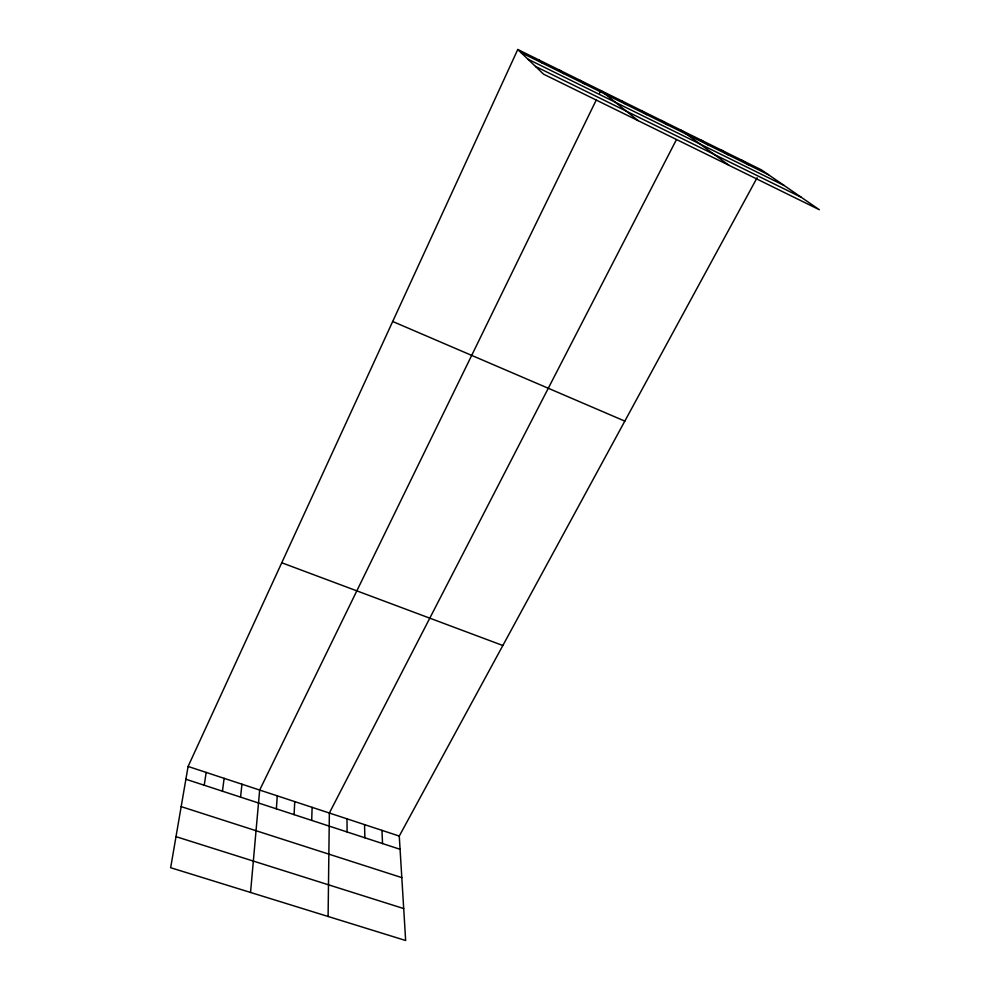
<?xml version="1.0" encoding="UTF-8"?>
<svg xmlns="http://www.w3.org/2000/svg" width="990" height="990" viewBox="0 0 990 990"><rect width="100%" height="100%" fill="white"/><g stroke="black" fill="none" stroke-linecap="round" stroke-linejoin="round"><path stroke-width="1.49" d="M328.098 916.48L329.361 813.025L676.38 139.726M311.702 820.388L312.11 807.345M294.092 814.634L294.748 801.615M276.371 808.83L277.262 795.861M250.544 892.46L259.665 790.057L596.388 99.742M240.545 797.111L241.956 784.216M222.453 791.196L224.124 778.338M204.237 785.243L206.167 772.423M517.77 49.5L543.584 74.176L819.349 209.731L761.397 169.847L517.77 49.5L188.088 766.458L170.651 867.71L405.653 940.5L399.267 836.067L757.102 177.742M599.593 93.171L600.868 90.548L638.08 120.632M175.997 836.649L403.697 908.56M181.17 806.627L401.804 877.61M185.885 779.241L400.071 849.296M188.088 766.458L399.267 836.067M281.754 562.765L502.846 645.505M392.696 321.49L624.814 421.109M520.95 52.544L768.574 174.785M527.843 59.128L784.092 185.464M535.516 66.454L801.318 197.319M741.609 160.071L748.477 164.86M721.66 150.208L728.219 154.861M701.551 140.283L707.788 144.775M681.256 130.259L729.073 165.355M661.407 120.446L667 124.641M641.396 110.558L646.656 114.593M621.213 100.596L626.15 104.47M580.35 80.413L584.595 83.964M559.672 70.191L563.57 73.569M538.808 59.895L542.347 63.1M381.967 830.375L382.536 843.567M364.543 824.633L364.877 837.788M347.007 818.854L347.094 831.971"/></g></svg>
